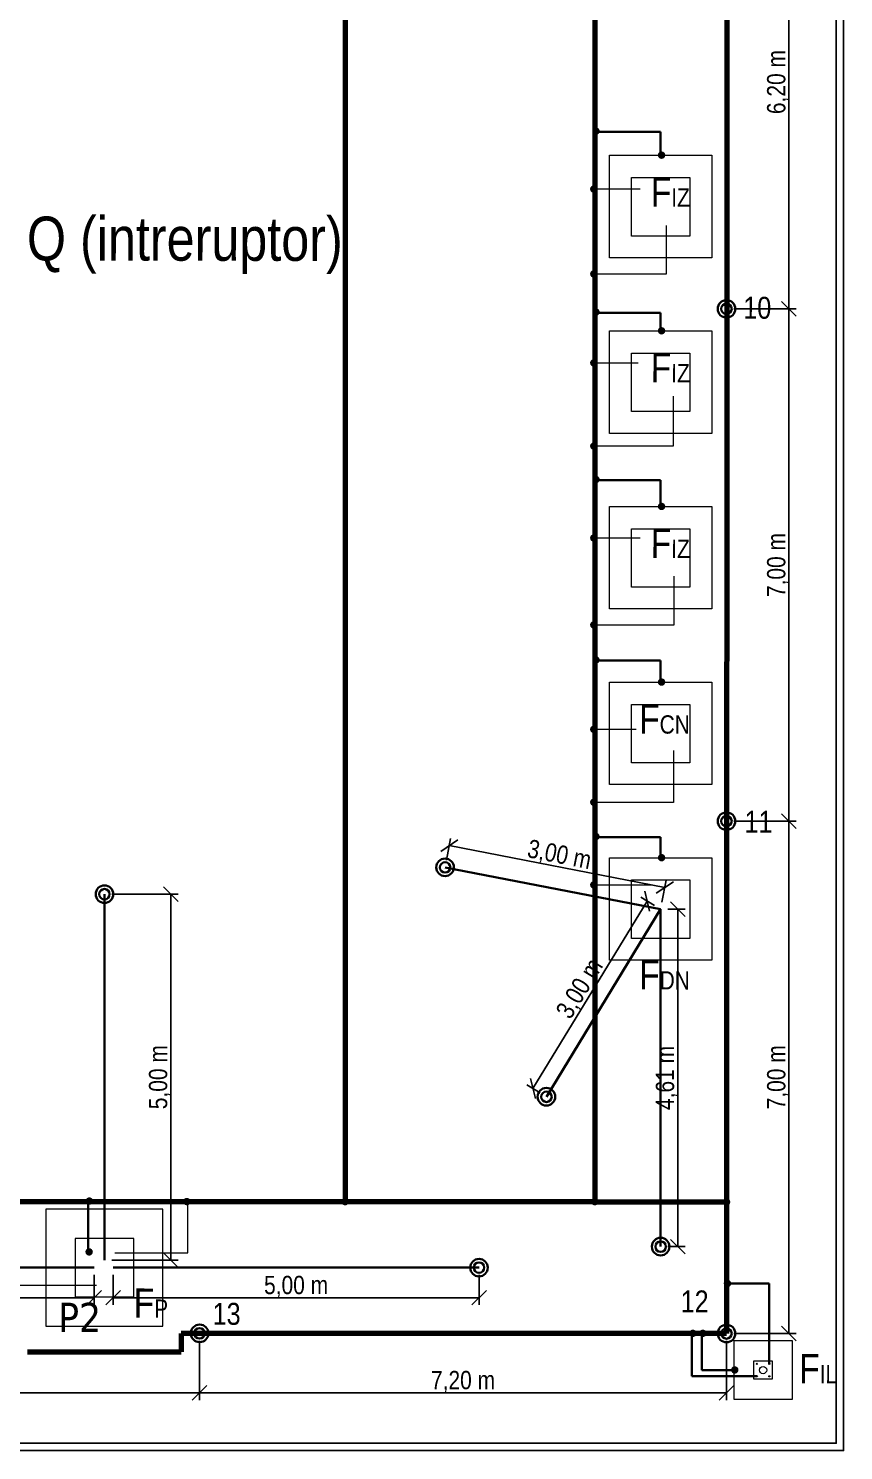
# Model space of a CAD drawing. Header units: inches. Extents: x -406115 to -363140, y -27318 to 35879.
# Drawn here: x -374279 to -363140, y -14725 to 4708 of the extents above; entities that cross this region are included whole.
import ezdxf

# ---------------------------------------------------------------- set-up
doc = ezdxf.new("R2010")
doc.units = ezdxf.units.IN
doc.header["$MEASUREMENT"] = 0
doc.header["$PDSIZE"] = 5
for name, color, linetype, lineweight in [('.15', 7, 'Continuous', 15), ('electrozi verticali cupru perimetrali', 22, 'Continuous', 30), ('fundatii', 144, 'Continuous', 50), ('gri', 8, 'Continuous', 25), ('legatura la priza pam.a stalp.ilum.', 130, 'Continuous', 30), ('loc sudura', 92, 'Continuous', 30), ('panta peste 6%', 4, 'Continuous', 25), ('priza pamant pentru descarcatoare', 6, 'Continuous', 30), ('priza pamant pentru paratrasnete', 30, 'Continuous', 30), ('ramificatie la priza fundatie', 5, 'Continuous', 30), ('text 1', 7, 'Continuous', 25)]:
    doc.layers.add(name, color=color, linetype=linetype, lineweight=lineweight)
for name, color, linetype, lineweight, true_color in [('cote', 7, 'Continuous', 9, 0x525252), ('priza dirijare potentiale', 7, 'Continuous', 80, 0x9eff9e), ('priza pam.artificiala perimetrala', 7, 'Continuous', 80, 0x96222e), ('ramificatii la priza pamant', 7, 'Continuous', 5, 0x007a00)]:
    doc.layers.add(name, color=color, linetype=linetype, lineweight=lineweight, true_color=true_color)
doc.layers.add('Layer2', color=7, linetype='Continuous')
doc.styles.add('ROMANS', font='tahoma.ttf')
doc.styles.get("Standard").update_dxf_attribs({"font": 'ARIALN.TTF'})
doc.dimstyles.get("Standard").update_dxf_attribs({"dimtxt": 250, "dimasz": 200, "dimexe": 100, "dimexo": 100, "dimgap": 100, "dimtad": 1, "dimlfac": 0.001, "dimzin": 0, "dimtxsty": 'Standard', "dimblk": 'OBLIQUE', "dimcen": 0.09, "dimadec": 0, "dimazin": 0, "dimtfac": 1, "dimtofl": 0, "dimtmove": 0, "dimatfit": 3, "dimfxl": 1, "dimtolj": 1, "dimtzin": 0, "dimarcsym": 1})

# ---------------------------------------------------------------- blocks, each defined once
blk = doc.blocks.new('_Oblique')
at = {"color": 0, "linetype": 'ByBlock', "lineweight": -2}
blk.add_line((-0.5, -0.5), (0.5, 0.5), dxfattribs=at)
blk = doc.blocks.new('*D267')
at = {"layer": 'cote', "color": 0, "lineweight": -2, "ltscale": 0.01, "transparency": 16777216}
for p, q in [((-364639, 7075), (-363786, 7075)), ((-363886, 875), (-363886, 7075)), ((-364639, 875), (-363786, 875))]:
    blk.add_line(p, q, dxfattribs=at)
at = {"layer": 'Defpoints', "color": 0, "ltscale": 0.01, "transparency": 16777216}
for p in [(-364739, 7075), (-363886, 7075), (-364739, 875)]:
    blk.add_point(p, dxfattribs=at)
at = {"layer": 'cote', "color": 0, "lineweight": -2, "ltscale": 0.01, "transparency": 16777216, "xscale": 200, "yscale": 200, "zscale": 200}
for p, rotation in [((-363886, 7075), 90), ((-363886, 875), 270)]:
    blk.add_blockref('_Oblique', p, dxfattribs=dict(at, rotation=rotation))
at = {"layer": 'cote', "color": 0, "ltscale": 0.01, "transparency": 16777216, "insert": (-364037, 3975), "char_height": 250, "attachment_point": 5, "rotation": 90}
blk.add_mtext('\\A1;6,20 m', dxfattribs=at)
blk = doc.blocks.new('*D268')
at = {"layer": 'cote', "color": 0, "lineweight": -2, "ltscale": 0.01, "transparency": 16777216}
for p, q in [((-364639, 875), (-363786, 875)), ((-363886, 875), (-363886, -6125)), ((-364639, -6125), (-363786, -6125))]:
    blk.add_line(p, q, dxfattribs=at)
at = {"layer": 'Defpoints', "color": 0, "ltscale": 0.01, "transparency": 16777216}
for p in [(-364739, 875), (-364739, -6125), (-363886, -6125)]:
    blk.add_point(p, dxfattribs=at)
at = {"layer": 'cote', "color": 0, "lineweight": -2, "ltscale": 0.01, "transparency": 16777216, "xscale": 200, "yscale": 200, "zscale": 200}
for p, rotation in [((-363886, 875), 90), ((-363886, -6125), 270)]:
    blk.add_blockref('_Oblique', p, dxfattribs=dict(at, rotation=rotation))
at = {"layer": 'cote', "color": 0, "ltscale": 0.01, "transparency": 16777216, "insert": (-364037, -2625), "char_height": 250, "attachment_point": 5, "rotation": 90}
blk.add_mtext('\\A1;7,00 m', dxfattribs=at)
blk = doc.blocks.new('*D269')
at = {"layer": 'cote', "color": 0, "lineweight": -2, "ltscale": 0.01, "transparency": 16777216}
for p, q in [((-364639, -6125), (-363786, -6125)), ((-363886, -6125), (-363886, -13125)), ((-364640, -13125), (-363786, -13125))]:
    blk.add_line(p, q, dxfattribs=at)
at = {"layer": 'Defpoints', "color": 0, "ltscale": 0.01, "transparency": 16777216}
for p in [(-364739, -6125), (-364740, -13125), (-363886, -13125)]:
    blk.add_point(p, dxfattribs=at)
at = {"layer": 'cote', "color": 0, "lineweight": -2, "ltscale": 0.01, "transparency": 16777216, "xscale": 200, "yscale": 200, "zscale": 200}
for p, rotation in [((-363886, -6125), 90), ((-363886, -13125), 270)]:
    blk.add_blockref('_Oblique', p, dxfattribs=dict(at, rotation=rotation))
at = {"layer": 'cote', "color": 0, "ltscale": 0.01, "transparency": 16777216, "insert": (-364037, -9625), "char_height": 250, "attachment_point": 5, "rotation": 90}
blk.add_mtext('\\A1;7,00 m', dxfattribs=at)
blk = doc.blocks.new('*D270')
at = {"layer": 'cote', "color": 0, "lineweight": -2, "ltscale": 0.01, "transparency": 16777216}
for p, q in [((-371940, -13224), (-371940, -14035)), ((-364739, -13226), (-364739, -14035)), ((-364739, -13935), (-371940, -13935))]:
    blk.add_line(p, q, dxfattribs=at)
at = {"layer": 'Defpoints', "color": 0, "ltscale": 0.01, "transparency": 16777216}
for p in [(-371940, -13124), (-364739, -13126), (-371940, -13935)]:
    blk.add_point(p, dxfattribs=at)
at = {"layer": 'cote', "color": 0, "lineweight": -2, "ltscale": 0.01, "transparency": 16777216, "xscale": 200, "yscale": 200, "zscale": 200, "rotation": 180}
blk.add_blockref('_Oblique', (-371940, -13935), dxfattribs=at)
at = {"layer": 'cote', "color": 0, "lineweight": -2, "ltscale": 0.01, "transparency": 16777216, "xscale": 200, "yscale": 200, "zscale": 200}
blk.add_blockref('_Oblique', (-364739, -13935), dxfattribs=at)
at = {"layer": 'cote', "color": 0, "ltscale": 0.01, "transparency": 16777216, "insert": (-368340, -13785), "char_height": 250, "attachment_point": 5}
blk.add_mtext('\\A1;7,20 m', dxfattribs=at)
blk = doc.blocks.new('*D271')
at = {"layer": 'cote', "color": 0, "lineweight": -2, "ltscale": 0.01, "transparency": 16777216}
for p, q in [((-381340, -13224), (-381340, -14035)), ((-371939, -13224), (-371939, -14035)), ((-381340, -13935), (-371939, -13935))]:
    blk.add_line(p, q, dxfattribs=at)
at = {"layer": 'Defpoints', "color": 0, "ltscale": 0.01, "transparency": 16777216}
for p in [(-381340, -13124), (-371939, -13124), (-371939, -13935)]:
    blk.add_point(p, dxfattribs=at)
at = {"layer": 'cote', "color": 0, "lineweight": -2, "ltscale": 0.01, "transparency": 16777216, "xscale": 200, "yscale": 200, "zscale": 200, "rotation": 180}
blk.add_blockref('_Oblique', (-381340, -13935), dxfattribs=at)
at = {"layer": 'cote', "color": 0, "lineweight": -2, "ltscale": 0.01, "transparency": 16777216, "xscale": 200, "yscale": 200, "zscale": 200}
blk.add_blockref('_Oblique', (-371939, -13935), dxfattribs=at)
at = {"layer": 'cote', "color": 0, "ltscale": 0.01, "transparency": 16777216, "insert": (-376640, -13785), "char_height": 250, "attachment_point": 5}
blk.add_mtext('\\A1;9,40 m', dxfattribs=at)
blk = doc.blocks.new('*D284')
at = {"layer": 'cote', "color": 0, "lineweight": -2, "ltscale": 0.01, "transparency": 16777216}
for p, q in [((-382381, -12326), (-382381, -12738)), ((-373382, -12325), (-373382, -12738)), ((-382381, -12638), (-373382, -12638))]:
    blk.add_line(p, q, dxfattribs=at)
at = {"layer": 'Defpoints', "color": 0, "ltscale": 0.01, "transparency": 16777216}
for p in [(-382381, -12226), (-373382, -12225), (-373382, -12638)]:
    blk.add_point(p, dxfattribs=at)
at = {"layer": 'cote', "color": 0, "lineweight": -2, "ltscale": 0.01, "transparency": 16777216, "xscale": 200, "yscale": 200, "zscale": 200, "rotation": 180}
blk.add_blockref('_Oblique', (-382381, -12638), dxfattribs=at)
at = {"layer": 'cote', "color": 0, "lineweight": -2, "ltscale": 0.01, "transparency": 16777216, "xscale": 200, "yscale": 200, "zscale": 200}
blk.add_blockref('_Oblique', (-373382, -12638), dxfattribs=at)
at = {"layer": 'cote', "color": 0, "ltscale": 0.01, "transparency": 16777216, "insert": (-377882, -12488), "char_height": 250, "attachment_point": 5}
blk.add_mtext('\\A1;9,00 m', dxfattribs=at)
blk = doc.blocks.new('*D285')
at = {"layer": 'cote', "color": 0, "lineweight": -2, "ltscale": 0.01, "transparency": 16777216}
for p, q in [((-373121, -12325), (-373121, -12736)), ((-368121, -12326), (-368121, -12736)), ((-373121, -12636), (-368121, -12636))]:
    blk.add_line(p, q, dxfattribs=at)
at = {"layer": 'Defpoints', "color": 0, "ltscale": 0.01, "transparency": 16777216}
for p in [(-373121, -12225), (-368121, -12226), (-368121, -12636)]:
    blk.add_point(p, dxfattribs=at)
at = {"layer": 'cote', "color": 0, "lineweight": -2, "ltscale": 0.01, "transparency": 16777216, "xscale": 200, "yscale": 200, "zscale": 200, "rotation": 180}
blk.add_blockref('_Oblique', (-373121, -12636), dxfattribs=at)
at = {"layer": 'cote', "color": 0, "lineweight": -2, "ltscale": 0.01, "transparency": 16777216, "xscale": 200, "yscale": 200, "zscale": 200}
blk.add_blockref('_Oblique', (-368121, -12636), dxfattribs=at)
at = {"layer": 'cote', "color": 0, "ltscale": 0.01, "transparency": 16777216, "insert": (-370621, -12486), "char_height": 250, "attachment_point": 5}
blk.add_mtext('\\A1;5,00 m', dxfattribs=at)
blk = doc.blocks.new('*D286')
at = {"layer": 'cote', "color": 0, "lineweight": -2, "ltscale": 0.01, "transparency": 16777216}
for p, q in [((-373140, -7123), (-372234, -7123)), ((-372334, -7123), (-372334, -12123)), ((-373140, -12123), (-372234, -12123))]:
    blk.add_line(p, q, dxfattribs=at)
at = {"layer": 'Defpoints', "color": 0, "ltscale": 0.01, "transparency": 16777216}
for p in [(-373240, -7123), (-373240, -12123), (-372334, -12123)]:
    blk.add_point(p, dxfattribs=at)
at = {"layer": 'cote', "color": 0, "lineweight": -2, "ltscale": 0.01, "transparency": 16777216, "xscale": 200, "yscale": 200, "zscale": 200}
for p, rotation in [((-372334, -7123), 90), ((-372334, -12123), 270)]:
    blk.add_blockref('_Oblique', p, dxfattribs=dict(at, rotation=rotation))
at = {"layer": 'cote', "color": 0, "ltscale": 0.01, "transparency": 16777216, "insert": (-372484, -9623), "char_height": 250, "attachment_point": 5, "rotation": 90}
blk.add_mtext('\\A1;5,00 m', dxfattribs=at)
blk = doc.blocks.new('*D287')
at = {"layer": 'cote', "color": 0, "lineweight": -2, "ltscale": 0.01, "transparency": 16777216}
for p, q in [((-368567, -6659), (-368509, -6361)), ((-368528, -6459), (-365582, -7031)), ((-365621, -7230), (-365563, -6933))]:
    blk.add_line(p, q, dxfattribs=at)
at = {"layer": 'Defpoints', "color": 0, "ltscale": 0.01, "transparency": 16777216}
for p in [(-368586, -6757), (-365582, -7031), (-365640, -7329)]:
    blk.add_point(p, dxfattribs=at)
at = {"layer": 'cote', "color": 0, "lineweight": -2, "ltscale": 0.01, "transparency": 16777216, "xscale": 200, "yscale": 200, "zscale": 200}
for p, rotation in [((-368528, -6459), 169.0138867404081), ((-365582, -7031), 349.0138867404081)]:
    blk.add_blockref('_Oblique', p, dxfattribs=dict(at, rotation=rotation))
at = {"layer": 'cote', "color": 0, "ltscale": 0.01, "transparency": 16777216, "insert": (-367026, -6598), "char_height": 250, "attachment_point": 5, "rotation": 349.0139}
blk.add_mtext('\\A1;3,00 m', dxfattribs=at)
blk = doc.blocks.new('*D288')
at = {"layer": 'cote', "color": 0, "lineweight": -2, "ltscale": 0.01, "transparency": 16777216}
for p, q in [((-365725, -7277), (-365909, -7165)), ((-365824, -7217), (-367384, -9779)), ((-367286, -9839), (-367470, -9727))]:
    blk.add_line(p, q, dxfattribs=at)
at = {"layer": 'Defpoints', "color": 0, "ltscale": 0.01, "transparency": 16777216}
for p in [(-365640, -7329), (-367384, -9779), (-367201, -9891)]:
    blk.add_point(p, dxfattribs=at)
at = {"layer": 'cote', "color": 0, "lineweight": -2, "ltscale": 0.01, "transparency": 16777216, "xscale": 200, "yscale": 200, "zscale": 200}
for p, rotation in [((-365824, -7217), 58.65161752335061), ((-367384, -9779), 238.6516175233506)]:
    blk.add_blockref('_Oblique', p, dxfattribs=dict(at, rotation=rotation))
at = {"layer": 'cote', "color": 0, "ltscale": 0.01, "transparency": 16777216, "insert": (-366732, -8419), "char_height": 250, "attachment_point": 5, "rotation": 58.6516}
blk.add_mtext('\\A1;3,00 m', dxfattribs=at)
blk = doc.blocks.new('*D289')
at = {"layer": 'cote', "color": 0, "lineweight": -2, "ltscale": 0.01, "transparency": 16777216}
for p, q in [((-365540, -7329), (-365306, -7329)), ((-365406, -7329), (-365406, -11939)), ((-365539, -11939), (-365306, -11939))]:
    blk.add_line(p, q, dxfattribs=at)
at = {"layer": 'Defpoints', "color": 0, "ltscale": 0.01, "transparency": 16777216}
for p in [(-365640, -7329), (-365639, -11939), (-365406, -11939)]:
    blk.add_point(p, dxfattribs=at)
at = {"layer": 'cote', "color": 0, "lineweight": -2, "ltscale": 0.01, "transparency": 16777216, "xscale": 200, "yscale": 200, "zscale": 200}
for p, rotation in [((-365406, -7329), 90), ((-365406, -11939), 270)]:
    blk.add_blockref('_Oblique', p, dxfattribs=dict(at, rotation=rotation))
at = {"layer": 'cote', "color": 0, "ltscale": 0.01, "transparency": 16777216, "insert": (-365557, -9634), "char_height": 250, "attachment_point": 5, "rotation": 90}
blk.add_mtext('\\A1;4,61 m', dxfattribs=at)

msp = doc.modelspace()

# ---------------------------------------------------------------- hatches: boundary and pattern name
at = {"layer": 'loc sudura', "ltscale": 0.13}
h = msp.add_hatch(color=256, dxfattribs=at)
h.paths.add_polyline_path([(-366522.94, 3253.431), (-366522.94, 3355.431, -1)])
h.paths.add_polyline_path([(-366522.94, 3355.431), (-366522.94, 3304.431), (-366573.94, 3304.431, -0.414213563)])
h.paths.add_polyline_path([(-366522.94, 3304.431), (-366522.94, 3253.431, -0.414213562), (-366573.94, 3304.431)])
h = msp.add_hatch(color=256, dxfattribs=at)
h.paths.add_polyline_path([(-365626.477, 2925.124), (-365626.477, 3027.124, -1)])
h.paths.add_polyline_path([(-365626.477, 3027.124), (-365626.477, 2976.124), (-365677.477, 2976.124, -0.414213563)])
h.paths.add_polyline_path([(-365626.477, 2976.124), (-365626.477, 2925.124, -0.414213562), (-365677.477, 2976.124)])
h = msp.add_hatch(color=256, dxfattribs=at)
h.paths.add_polyline_path([(-366552.713, 2461.369), (-366552.713, 2563.369, -1)])
h.paths.add_polyline_path([(-366552.713, 2563.369), (-366552.713, 2512.369), (-366603.713, 2512.369, -0.414213563)])
h.paths.add_polyline_path([(-366552.713, 2512.369), (-366552.713, 2461.369, -0.414213562), (-366603.713, 2512.369)])
h = msp.add_hatch(color=256, dxfattribs=at)
h.paths.add_polyline_path([(-366552.741, 1301.599), (-366552.741, 1403.599, -1)])
h.paths.add_polyline_path([(-366552.741, 1403.599), (-366552.741, 1352.599), (-366603.741, 1352.599, -0.414213563)])
h.paths.add_polyline_path([(-366552.741, 1352.599), (-366552.741, 1301.599, -0.414213562), (-366603.741, 1352.599)])
h = msp.add_hatch(color=256, dxfattribs=at)
h.paths.add_polyline_path([(-366523, 781.186), (-366523, 883.186, -1)])
h.paths.add_polyline_path([(-366523, 883.186), (-366523, 832.186), (-366574, 832.186, -0.414213563)])
h.paths.add_polyline_path([(-366523, 832.186), (-366523, 781.186, -0.414213562), (-366574, 832.186)])
h = msp.add_hatch(color=256, dxfattribs=at)
h.paths.add_polyline_path([(-365626.477, 525.124), (-365626.477, 627.124, -1)])
h.paths.add_polyline_path([(-365626.477, 627.124), (-365626.477, 576.124), (-365677.477, 576.124, -0.414213563)])
h.paths.add_polyline_path([(-365626.477, 576.124), (-365626.477, 525.124, -0.414213562), (-365677.477, 576.124)])
h = msp.add_hatch(color=256, dxfattribs=at)
h.paths.add_polyline_path([(-366552.77, 86.022), (-366552.77, 188.022, -1)])
h.paths.add_polyline_path([(-366552.77, 188.022), (-366552.77, 137.022), (-366603.77, 137.022, -0.414213563)])
h.paths.add_polyline_path([(-366552.77, 137.022), (-366552.77, 86.022, -0.414213562), (-366603.77, 137.022)])
h = msp.add_hatch(color=256, dxfattribs=at)
h.paths.add_polyline_path([(-366552.798, -1051.016), (-366552.798, -949.016, -1)])
h.paths.add_polyline_path([(-366552.798, -949.016), (-366552.798, -1000.016), (-366603.798, -1000.016, -0.414213563)])
h.paths.add_polyline_path([(-366552.798, -1000.016), (-366552.798, -1051.016, -0.414213562), (-366603.798, -1000.016)])
h = msp.add_hatch(color=256, dxfattribs=at)
h.paths.add_polyline_path([(-366523.055, -1506.957), (-366523.055, -1404.957, -1)])
h.paths.add_polyline_path([(-366523.055, -1404.957), (-366523.055, -1455.957), (-366574.055, -1455.957, -0.414213563)])
h.paths.add_polyline_path([(-366523.055, -1455.957), (-366523.055, -1506.957, -0.414213562), (-366574.055, -1455.957)])
h = msp.add_hatch(color=256, dxfattribs=at)
h.paths.add_polyline_path([(-365626.477, -1874.876), (-365626.477, -1772.876, -1)])
h.paths.add_polyline_path([(-365626.477, -1772.876), (-365626.477, -1823.876), (-365677.477, -1823.876, -0.414213563)])
h.paths.add_polyline_path([(-365626.477, -1823.876), (-365626.477, -1874.876, -0.414213562), (-365677.477, -1823.876)])
h = msp.add_hatch(color=256, dxfattribs=at)
h.paths.add_polyline_path([(-366552.828, -2306.56), (-366552.828, -2204.56, -1)])
h.paths.add_polyline_path([(-366552.828, -2204.56), (-366552.828, -2255.56), (-366603.828, -2255.56, -0.414213563)])
h.paths.add_polyline_path([(-366552.828, -2255.56), (-366552.828, -2306.56, -0.414213562), (-366603.828, -2255.56)])
h = msp.add_hatch(color=256, dxfattribs=at)
h.paths.add_polyline_path([(-366552.857, -3494.484), (-366552.857, -3392.484, -1)])
h.paths.add_polyline_path([(-366552.857, -3392.484), (-366552.857, -3443.484), (-366603.857, -3443.484, -0.414213563)])
h.paths.add_polyline_path([(-366552.857, -3443.484), (-366552.857, -3494.484, -0.414213562), (-366603.857, -3443.484)])
h = msp.add_hatch(color=256, dxfattribs=at)
h.paths.add_polyline_path([(-366523.115, -3973.06), (-366523.115, -3871.06, -1)])
h.paths.add_polyline_path([(-366523.115, -3871.06), (-366523.115, -3922.06), (-366574.115, -3922.06, -0.414213563)])
h.paths.add_polyline_path([(-366523.115, -3922.06), (-366523.115, -3973.06, -0.414213562), (-366574.115, -3922.06)])
h = msp.add_hatch(color=256, dxfattribs=at)
h.paths.add_polyline_path([(-365626.477, -4274.876), (-365626.477, -4172.876, -1)])
h.paths.add_polyline_path([(-365626.477, -4172.876), (-365626.477, -4223.876), (-365677.477, -4223.876, -0.414213563)])
h.paths.add_polyline_path([(-365626.477, -4223.876), (-365626.477, -4274.876, -0.414213562), (-365677.477, -4223.876)])
h = msp.add_hatch(color=256, dxfattribs=at)
h.paths.add_polyline_path([(-366552.891, -4921.375), (-366552.891, -4819.375, -1)])
h.paths.add_polyline_path([(-366552.891, -4819.375), (-366552.891, -4870.375), (-366603.891, -4870.375, -0.414213563)])
h.paths.add_polyline_path([(-366552.891, -4870.375), (-366552.891, -4921.375, -0.414213562), (-366603.891, -4870.375)])
h = msp.add_hatch(color=256, dxfattribs=at)
h.paths.add_polyline_path([(-366552.915, -5917.611), (-366552.915, -5815.611, -1)])
h.paths.add_polyline_path([(-366552.915, -5815.611), (-366552.915, -5866.611), (-366603.915, -5866.611, -0.414213563)])
h.paths.add_polyline_path([(-366552.915, -5866.611), (-366552.915, -5917.611, -0.414213562), (-366603.915, -5866.611)])
h = msp.add_hatch(color=256, dxfattribs=at)
h.paths.add_polyline_path([(-366523.173, -6385.593), (-366523.173, -6283.593, -1)])
h.paths.add_polyline_path([(-366523.173, -6283.593), (-366523.173, -6334.593), (-366574.173, -6334.593, -0.414213563)])
h.paths.add_polyline_path([(-366523.173, -6334.593), (-366523.173, -6385.593, -0.414213562), (-366574.173, -6334.593)])
h = msp.add_hatch(color=256, dxfattribs=at)
h.paths.add_polyline_path([(-365626.477, -6674.876), (-365626.477, -6572.876, -1)])
h.paths.add_polyline_path([(-365626.477, -6572.876), (-365626.477, -6623.876), (-365677.477, -6623.876, -0.414213563)])
h.paths.add_polyline_path([(-365626.477, -6623.876), (-365626.477, -6674.876, -0.414213562), (-365677.477, -6623.876)])
h = msp.add_hatch(color=256, dxfattribs=at)
h.paths.add_polyline_path([(-366552.942, -7047.189), (-366552.942, -6945.189, -1)])
h.paths.add_polyline_path([(-366552.942, -6945.189), (-366552.942, -6996.189), (-366603.942, -6996.189, -0.414213563)])
h.paths.add_polyline_path([(-366552.942, -6996.189), (-366552.942, -7047.189, -0.414213562), (-366603.942, -6996.189)])
h = msp.add_hatch(color=256, dxfattribs=at)
h.paths.add_polyline_path([(-373445.704, -11366.829), (-373445.704, -11264.829, -1)])
h.paths.add_polyline_path([(-373445.704, -11264.829), (-373445.704, -11315.829), (-373496.704, -11315.829, -0.414213563)])
h.paths.add_polyline_path([(-373445.704, -11315.829), (-373445.704, -11366.829, -0.414213562), (-373496.704, -11315.829)])
h = msp.add_hatch(color=256, dxfattribs=at)
h.paths.add_polyline_path([(-372114.656, -11374.356), (-372114.656, -11272.356, -1)])
h.paths.add_polyline_path([(-372114.656, -11272.356), (-372114.656, -11323.356), (-372165.656, -11323.356, -0.414213563)])
h.paths.add_polyline_path([(-372114.656, -11323.356), (-372114.656, -11374.356, -0.414213562), (-372165.656, -11323.356)])
h = msp.add_hatch(color=256, dxfattribs=at)
h.paths.add_polyline_path([(-369951.479, -11375.087), (-369951.479, -11273.087, -1)])
h.paths.add_polyline_path([(-369951.479, -11273.087), (-369951.479, -11324.087), (-370002.479, -11324.087, -0.414213563)])
h.paths.add_polyline_path([(-369951.479, -11324.087), (-369951.479, -11375.087, -0.414213562), (-370002.479, -11324.087)])
h = msp.add_hatch(color=256, dxfattribs=at)
h.paths.add_polyline_path([(-366539.637, -11375.087), (-366539.637, -11273.087, -1)])
h.paths.add_polyline_path([(-366539.637, -11273.087), (-366539.637, -11324.087), (-366590.637, -11324.087, -0.414213563)])
h.paths.add_polyline_path([(-366539.637, -11324.087), (-366539.637, -11375.087, -0.414213562), (-366590.637, -11324.087)])
h = msp.add_hatch(color=256, dxfattribs=at)
h.paths.add_polyline_path([(-364738.272, -11379.338), (-364738.272, -11277.338, -1)])
h.paths.add_polyline_path([(-364738.272, -11277.338), (-364738.272, -11328.338), (-364789.272, -11328.338, -0.414213563)])
h.paths.add_polyline_path([(-364738.272, -11328.338), (-364738.272, -11379.338, -0.414213562), (-364789.272, -11328.338)])
h = msp.add_hatch(color=256, dxfattribs=at)
h.paths.add_polyline_path([(-373449.388, -12062.039), (-373449.388, -11960.039, -1)])
h.paths.add_polyline_path([(-373449.388, -11960.039), (-373449.388, -12011.039), (-373500.388, -12011.039, -0.414213563)])
h.paths.add_polyline_path([(-373449.388, -12011.039), (-373449.388, -12062.039, -0.414213562), (-373500.388, -12011.039)])
h = msp.add_hatch(color=256, dxfattribs=at)
h.paths.add_polyline_path([(-364726.47, -12493.71), (-364726.47, -12391.71, -1)])
h.paths.add_polyline_path([(-364726.47, -12391.71), (-364726.47, -12442.71), (-364777.47, -12442.71, -0.414213563)])
h.paths.add_polyline_path([(-364726.47, -12442.71), (-364726.47, -12493.71, -0.414213562), (-364777.47, -12442.71)])
h = msp.add_hatch(color=256, dxfattribs=at)
h.paths.add_polyline_path([(-365198.486, -13174.376), (-365198.486, -13072.376, -1)])
h.paths.add_polyline_path([(-365198.486, -13072.376), (-365198.486, -13123.376), (-365249.486, -13123.376, -0.414213563)])
h.paths.add_polyline_path([(-365198.486, -13123.376), (-365198.486, -13174.376, -0.414213562), (-365249.486, -13123.376)])
h = msp.add_hatch(color=256, dxfattribs=at)
h.paths.add_polyline_path([(-365062.558, -13174.376), (-365062.558, -13072.376, -1)])
h.paths.add_polyline_path([(-365062.558, -13072.376), (-365062.558, -13123.376), (-365113.558, -13123.376, -0.414213563)])
h.paths.add_polyline_path([(-365062.558, -13123.376), (-365062.558, -13174.376, -0.414213562), (-365113.558, -13123.376)])
h = msp.add_hatch(color=256, dxfattribs=at)
h.paths.add_polyline_path([(-364626.477, -13674.876), (-364626.477, -13572.876, -1)])
h.paths.add_polyline_path([(-364626.477, -13572.876), (-364626.477, -13623.876), (-364677.477, -13623.876, -0.414213563)])
h.paths.add_polyline_path([(-364626.477, -13623.876), (-364626.477, -13674.876, -0.414213562), (-364677.477, -13623.876)])

# ---------------------------------------------------------------- linework, layer by layer
at = {"layer": '.15'}
msp.add_line((-368120.974, -12225.731), (-368121.474, -12225.231), dxfattribs=at)
msp.add_lwpolyline([(-395339.872, 33474.769), (-395339.872, -14725.231), (-363139.872, -14725.231), (-363139.872, 33474.769)], close=True)
msp.add_lwpolyline([(-365368.63, -14625.231), (-363239.872, -14625.231), (-363239.872, 33374.769), (-377569.617, 33374.769)])
at = {"layer": 'electrozi verticali cupru perimetrali'}
for centre, radius in [((-364739.372, 875.269), 120), ((-364739.872, 874.769), 71.664), ((-364739.372, -6124.731), 120), ((-364739.872, -6125.231), 71.664), ((-368585.213, -6755.872), 120), ((-368584.804, -6756.449), 71.664), ((-373239.872, -7122.792), 120), ((-373240.372, -7122.292), 71.664), ((-367200.506, -9890.535), 120), ((-367200.006, -9891.035), 71.664), ((-365639.872, -11938.188), 120), ((-365639.372, -11938.688), 71.664), ((-368120.974, -12225.731), 120), ((-368121.474, -12225.231), 71.664), ((-371939.872, -13124.231), 120), ((-364739.872, -13125.231), 120), ((-371939.372, -13123.731), 71.664), ((-364740.372, -13124.731), 71.664)]:
    msp.add_circle(centre, radius, dxfattribs=at)
at = {"layer": 'fundatii', "color": 252, "lineweight": 15}
for points in [[(-366339.872, 1574.769), (-366339.872, 2974.769), (-364939.872, 2974.769), (-364939.872, 1574.769)], [(-366039.872, 1871.382), (-366039.872, 2671.382), (-365239.872, 2671.382), (-365239.872, 1871.382)], [(-366339.872, -825.231), (-366339.872, 574.769), (-364939.872, 574.769), (-364939.872, -825.231)], [(-366039.872, -528.618), (-366039.872, 271.382), (-365239.872, 271.382), (-365239.872, -528.618)], [(-366339.872, -3225.231), (-366339.872, -1825.231), (-364939.872, -1825.231), (-364939.872, -3225.231)], [(-366039.872, -2928.618), (-366039.872, -2128.618), (-365239.872, -2128.618), (-365239.872, -2928.618)], [(-366339.872, -8025.231), (-366339.872, -6625.231), (-364939.872, -6625.231), (-364939.872, -8025.231)], [(-366039.872, -7728.618), (-366039.872, -6928.618), (-365239.872, -6928.618), (-365239.872, -7728.618)], [(-374039.872, -11425.231), (-374039.872, -13025.231), (-372439.872, -13025.231), (-372439.872, -11425.231)], [(-373639.872, -11825.231), (-373639.872, -12625.231), (-372839.872, -12625.231), (-372839.872, -11825.231)], [(-364639.872, -13225.231), (-364639.872, -14025.231), (-363839.872, -14025.231), (-363839.872, -13225.231)], [(-364114.872, -13500.231), (-364114.872, -13750.231), (-364364.872, -13750.231), (-364364.872, -13500.231)]]:
    msp.add_lwpolyline(points, close=True, dxfattribs=at)
for centre, radius in [((-364324.872, -13540.231), 8), ((-364239.872, -13625.231), 50), ((-364154.872, -13540.231), 8), ((-364324.872, -13710.231), 8), ((-364154.872, -13710.231), 8)]:
    msp.add_circle(centre, radius, dxfattribs=at)
at = {"layer": 'Layer2'}
msp.add_line((-365368.63, -14625.231), (-377289.872, -14625.231), dxfattribs=at)
at = {"layer": 'legatura la priza pam.a stalp.ilum.', "ltscale": 0.01}
for p, q in [((-364154.872, -12444.071), (-364739.864, -12444.065)), ((-364154.872, -13540.231), (-364154.872, -12444.071)), ((-365211.88, -13710.231), (-365211.88, -13124.731)), ((-364324.872, -13710.231), (-365211.88, -13710.231))]:
    msp.add_line(p, q, dxfattribs=at)
at = {"layer": 'panta peste 6%', "color": 252, "lineweight": 15}
for points in [[(-366339.872, -5625.231), (-366339.872, -4225.231), (-364939.872, -4225.231), (-364939.872, -5625.231)], [(-366039.872, -5328.618), (-366039.872, -4528.618), (-365239.872, -4528.618), (-365239.872, -5328.618)]]:
    msp.add_lwpolyline(points, close=True, dxfattribs=at)
at = {"layer": 'priza dirijare potentiale'}
for p, q in [((-369952.214, 30074.769), (-369952.214, -11324.731)), ((-366539.372, 30075.269), (-366540.372, -11324.731)), ((-366540.372, -11324.731), (-391940.872, -11324.731))]:
    msp.add_line(p, q, dxfattribs=at)
at = {"layer": 'priza dirijare potentiale', "ltscale": 0.01}
for p, q in [((-366540.372, -11324.731), (-365639.438, -11324.752)), ((-365639.438, -11324.752), (-364739.006, -11324.774))]:
    msp.add_line(p, q, dxfattribs=at)
at = {"layer": 'priza pam.artificiala perimetrala'}
for p, q in [((-364733.728, 14629.739), (-364739.372, -13125.731)), ((-371939.872, -13124.231), (-372189.872, -13124.231)), ((-372189.872, -13124.231), (-372189.872, -13374.231)), ((-370939.872, -13124.231), (-371939.872, -13124.231)), ((-364740.372, -13124.731), (-370940.372, -13124.731)), ((-374290.372, -13374.731), (-372189.872, -13374.731))]:
    msp.add_line(p, q, dxfattribs=at)
at = {"layer": 'priza pamant pentru descarcatoare', "ltscale": 0.01}
for p, q in [((-365639.872, -7328.618), (-368585.681, -6756.752)), ((-367200.006, -9891.035), (-365639.872, -7328.618)), ((-365639.872, -7328.618), (-365639.372, -11938.688))]:
    msp.add_line(p, q, dxfattribs=at)
at = {"layer": 'priza pamant pentru paratrasnete', "ltscale": 0.01}
for p, q in [((-373239.872, -12122.792), (-373239.872, -7122.792)), ((-373382.479, -12225.231), (-381582.479, -12225.231)), ((-373121.474, -12225.231), (-368121.474, -12225.231))]:
    msp.add_line(p, q, dxfattribs=at)
at = {"layer": 'ramificatie la priza fundatie', "ltscale": 0.01}
for p, q in [((-365639.872, 3295.508), (-366540.019, 3295.53)), ((-365639.872, 2974.769), (-365639.872, 3295.508)), ((-365639.872, 823.263), (-366540.078, 823.285)), ((-365639.872, 574.769), (-365639.872, 823.263)), ((-365639.872, -1464.88), (-366540.134, -1464.858)), ((-365639.872, -1825.231), (-365639.872, -1464.88)), ((-365639.872, -3930.983), (-366540.193, -3930.961)), ((-365639.872, -4225.231), (-365639.872, -3930.983)), ((-365639.872, -6343.516), (-366540.252, -6343.494)), ((-365639.872, -6625.231), (-365639.872, -6343.516)), ((-373462.782, -12012.394), (-373462.782, -11324.731)), ((-365075.952, -13625.231), (-365075.952, -13124.731)), ((-364639.872, -13625.231), (-365075.952, -13625.231))]:
    msp.add_line(p, q, dxfattribs=at)
at = {"layer": 'ramificatii la priza pamant', "ltscale": 0.01}
for p, q in [((-365919.946, 2510.979), (-366540.038, 2510.994)), ((-365561.957, 2014.689), (-365561.957, 1351.2)), ((-365561.957, 1351.2), (-366540.066, 1351.224)), ((-365945.051, 135.632), (-366540.095, 135.647)), ((-365468.479, -315.781), (-365468.479, -1001.416)), ((-365468.479, -1001.416), (-366540.123, -1001.391)), ((-365920.806, -2256.95), (-366540.153, -2256.935)), ((-365461.2, -2776.808), (-365461.2, -3444.885)), ((-365461.2, -3444.885), (-366540.182, -3444.858)), ((-365975.299, -4871.763), (-366540.216, -4871.75)), ((-365464.802, -5158.061), (-365464.802, -5868.012)), ((-365464.802, -5868.012), (-366540.24, -5867.986)), ((-365762.775, -6997.582), (-366540.267, -6997.564)), ((-372101.981, -12023.642), (-372101.981, -11324.731)), ((-373096.598, -12023.642), (-372101.981, -12023.642)), ((-373348.626, -12467.862), (-374657.13, -12467.862))]:
    msp.add_line(p, q, dxfattribs=at)

# ---------------------------------------------------------------- texts
at = {"insert": (-374299.083, 2137.17), "char_height": 600, "width": 5300.60939, "attachment_point": 1, "rotation": 359.9188703}
msp.add_mtext('{\\fArial Narrow|b0|i0|c0|p34;Q (intreruptor)}', dxfattribs=at)
at = {"layer": 'gri', "insert": (-373872.61, -12705.086), "char_height": 400, "width": 2012.84691, "attachment_point": 1, "rotation": 359.9188703, "style": 'ROMANS'}
msp.add_mtext('\\pi1.391;{\\C7;P2}', dxfattribs=at)
at = {"layer": 'priza pam.artificiala perimetrala', "ltscale": 0.13, "char_height": 300, "width": 1701.26924, "attachment_point": 1, "rotation": 359.9188703}
for s, insert in [('10', (-364509.856, 1040.629)), ('11', (-364493.147, -5982.506)), ('12', (-365365.643, -12537.286)), ('13', (-371761.003, -12706.643))]:
    msp.add_mtext(s, dxfattribs=dict(at, insert=insert))
at = {"layer": 'text 1', "insert": (-365239.872, 2671.382), "char_height": 250, "width": 1533.03035, "attachment_point": 3}
msp.add_mtext('{\\H1.6x;F}IZ', dxfattribs=at)
at = {"layer": 'text 1', "char_height": 250, "width": 1533.03035, "rotation": 359.9188703}
for s, insert, attachment_point in [('{\\H1.6x;F}IZ', (-365239.872, 271.382), 3), ('{\\H1.6x;F}IZ', (-365239.872, -2128.618), 3), ('{\\H1.6x;F}CN', (-365239.872, -4528.618), 3), ('{\\H1.6x;F}DN', (-365239.872, -8025.231), 3), ('{\\H1.6x;F}P', (-372839.872, -12510.53), 1), ('{\\H1.6x;F}IL', (-363746.426, -13405.162), 1)]:
    msp.add_mtext(s, dxfattribs=dict(at, insert=insert, attachment_point=attachment_point))

# ---------------------------------------------------------------- dimensions: what is measured, and where the dimension line sits
at = {"layer": 'cote', "ltscale": 0.01}
for base, p1, p2, picture, middle in [((-363886.492, 7075.269), (-364739.372, 875.269), (-364739.372, 7075.269), '*D267', (-364036.731, 3975.269)), ((-363886.492, -6124.731), (-364739.372, 875.269), (-364739.372, -6124.731), '*D268', (-364036.731, -2624.731)), ((-363886.492, -13125.231), (-364739.372, -6124.731), (-364739.872, -13125.231), '*D269', (-364036.731, -9624.981)), ((-372333.927, -12122.792), (-373239.872, -7122.792), (-373239.872, -12122.792), '*D286', (-372484.166, -9622.792)), ((-365406.382, -11938.688), (-365639.872, -7328.618), (-365639.372, -11938.688), '*D289', (-365556.621, -9633.653))]:
    dim = msp.add_linear_dim(base=base, p1=p1, p2=p2, angle=90, dimstyle='Standard', override={"dimgap": 0, "dimpost": ' m'}, dxfattribs=at)
    dim.commit()
    dim.dimension.update_dxf_attribs({"geometry": picture, "text_midpoint": middle})
for p1, p2, distance, picture, middle in [((-368585.681, -6756.752), (-365639.872, -7328.618), 302.899, '*D287', (-367026.422, -6597.852)), ((-365639.872, -7328.618), (-367200.506, -9890.535), -215.264, '*D288', (-366732.335, -8419.427))]:
    dim = msp.add_aligned_dim(p1=p1, p2=p2, distance=distance, dimstyle='Standard', override={"dimgap": 0, "dimpost": ' m'}, dxfattribs=at)
    dim.commit()
    dim.dimension.update_dxf_attribs({"geometry": picture, "text_midpoint": middle})
for base, p1, p2, picture, middle in [((-373382.479, -12637.799), (-382381.479, -12226.231), (-373382.479, -12225.231), '*D284', (-377881.979, -12487.561)), ((-368120.974, -12636.261), (-373121.474, -12225.231), (-368120.974, -12225.731), '*D285', (-370621.224, -12486.022)), ((-371939.372, -13935.419), (-381339.872, -13124.231), (-371939.372, -13123.731), '*D271', (-376639.622, -13785.18)), ((-371939.872, -13935.419), (-364739.372, -13125.731), (-371939.872, -13124.231), '*D270', (-368339.622, -13785.18))]:
    dim = msp.add_linear_dim(base=base, p1=p1, p2=p2, dimstyle='Standard', override={"dimgap": 0, "dimpost": ' m'}, dxfattribs=at)
    dim.commit()
    dim.dimension.update_dxf_attribs({"geometry": picture, "text_midpoint": middle})

doc.saveas('drawing.dxf')
